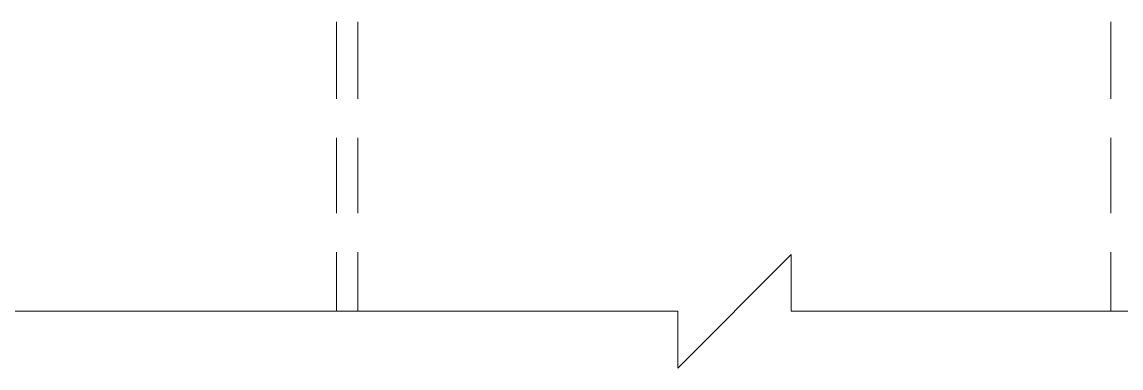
# Model space of a CAD drawing. Header units: millimetres. Extents: x 24 to 410, y 10 to 282.
# Drawn here: x 121.56 to 160.97, y 52.62 to 65.02 of the extents above; entities that cross this region are included whole.
import ezdxf

# ---------------------------------------------------------------- set-up
doc = ezdxf.new("R2010")
doc.units = ezdxf.units.MM

msp = doc.modelspace()

# ---------------------------------------------------------------- linework, layer by layer
at = {"color": 7, "lineweight": 0}
for points in [[(132.842, 65.024), (132.842, 62.272333)], [(133.604, 65.024), (133.604, 62.272333)], [(160.612667, 65.024), (160.612667, 62.272333)], [(132.842, 60.875333), (132.842, 58.166)], [(133.604, 60.875333), (133.604, 58.166)], [(160.612667, 60.875333), (160.612667, 58.166)], [(132.842, 56.769), (132.842, 54.652333)], [(133.604, 56.769), (133.604, 54.652333)], [(160.612667, 56.769), (160.612667, 54.652333)], [(145.076333, 54.652333), (145.076333, 52.620333), (149.140333, 56.684333), (149.140333, 54.652333)], [(42.206333, 54.652333), (145.076333, 54.652333)], [(149.140333, 54.652333), (251.968, 54.652333)]]:
    msp.add_lwpolyline(points, dxfattribs=at)

doc.saveas('drawing.dxf')
